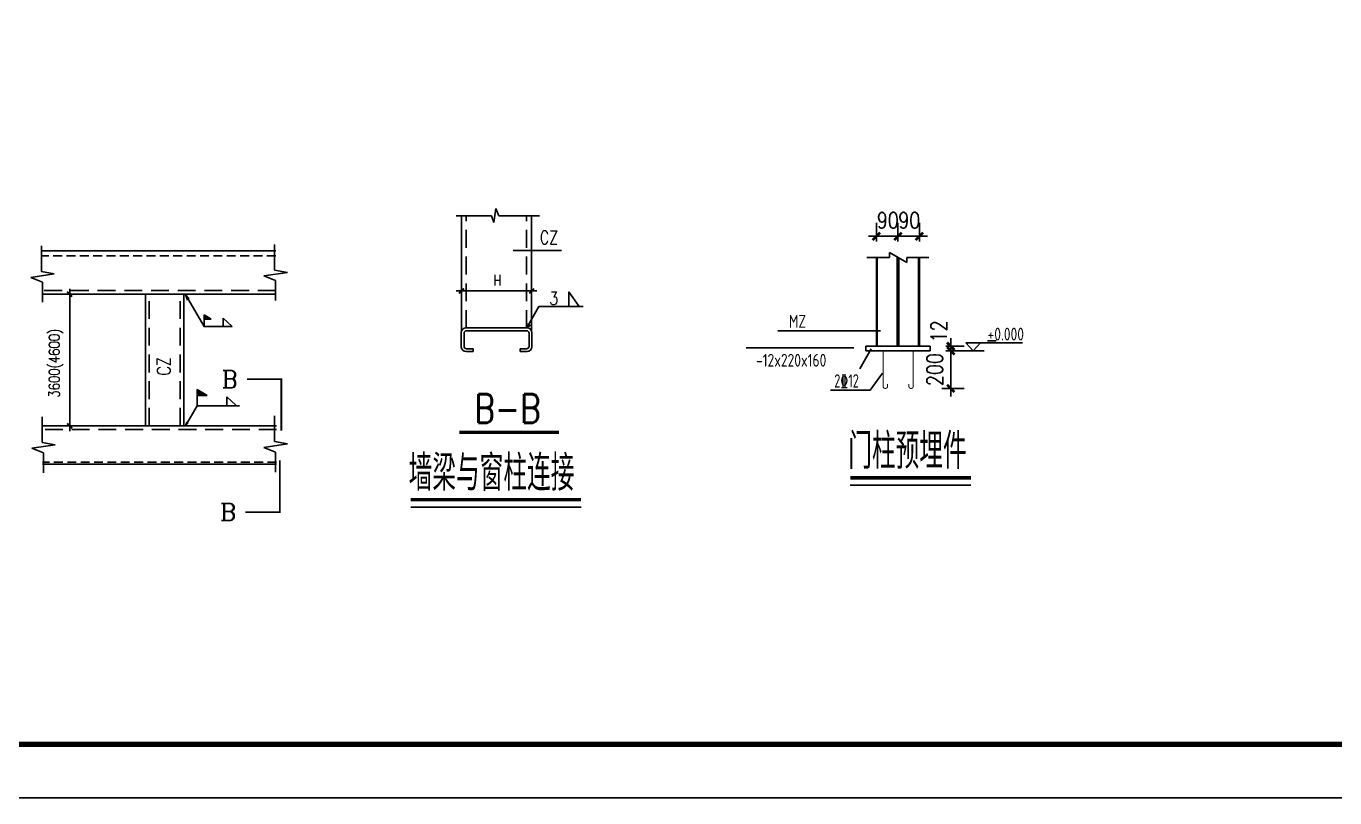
# Model space of a CAD drawing. Extents: x 19118 to 566552, y -1188739 to 92943.
# Drawn here: x 100809 to 137558, y -889388 to -867730 of the extents above; entities that cross this region are included whole.
import ezdxf
from ezdxf.enums import TextEntityAlignment as Align

# ---------------------------------------------------------------- set-up
doc = ezdxf.new("R2010")
doc.units = 0
doc.header["$LTSCALE"] = 1000
doc.header["$MEASUREMENT"] = 0
for name, pattern in [('ACAD_ISO03W100', [30, 12, -18]), ('DASHED', [0.75, 0.5, -0.25]), ('DASHED2', [0.375, 0.25, -0.125])]:
    doc.linetypes.add(name, pattern=pattern)
doc.layers.get('0').update_dxf_attribs({"linetype": 'CONTINUOUS'})
doc.layers.get('Defpoints').update_dxf_attribs({"linetype": 'CONTINUOUS'})
for name, color, linetype in [('5图框', 7, 'CONTINUOUS'), ('AXIS', 3, 'CONTINUOUS'), ('D', 4, 'CONTINUOUS'), ('DIM', 3, 'CONTINUOUS'), ('J', 7, 'DASHED2'), ('JI', 7, 'DASHED'), ('LI', 2, 'CONTINUOUS'), ('PUB_DIM', 3, 'CONTINUOUS'), ('PUB_TEXT', 7, 'CONTINUOUS'), ('PUB_TITLE', 4, 'CONTINUOUS'), ('一般文字', 6, 'CONTINUOUS'), ('卫浴', 7, 'CONTINUOUS'), ('图文说明基线', 251, 'CONTINUOUS')]:
    doc.layers.add(name, color=color, linetype=linetype)
doc.layers.add('梁集中标注', color=2, linetype='CONTINUOUS', lineweight=15)
doc.layers.add('系杆支撑', color=2, linetype='CONTINUOUS', lineweight=25)
doc.styles.add('_SIMPLEX', font='SIMPLEX.shx', dxfattribs={"width": 0.8})
doc.styles.add('_TXT', font='SIMPLEX.shx', dxfattribs={"width": 0.6})
doc.styles.add('COMP', font='complex', dxfattribs={"bigfont": 'hztxt'})
doc.styles.add('DIM_FONT', font='SIMPLEX.shx', dxfattribs={"width": 0.8})
doc.styles.add('HZTXT', font='tssdeng.shx', dxfattribs={"bigfont": 'tssdchn.shx'})
doc.styles.add('TSSD_Rein', font='atssdeng.shx', dxfattribs={"width": 0.7, "bigfont": 'atssdchn.shx'})
doc.dimstyles.new('DIMN$0', dxfattribs={"dimtxt": 300, "dimasz": 1, "dimexe": 250, "dimexo": 300, "dimgap": 150, "dimtad": 1, "dimdec": 0, "dimdsep": 46, "dimtxsty": 'DIM_FONT', "dimblk": '_DIMX', "dimcen": 2.5, "dimclrt": 7, "dimadec": 0, "dimazin": 0, "dimtfac": 1, "dimtdec": 0, "dimtix": 1, "dimtmove": 2, "dimatfit": 3, "dimldrblk": '_DIMX', "dimfxl": 1, "dimtolj": 1, "dimtzin": 0, "dimarcsym": 0})

# ---------------------------------------------------------------- blocks, each defined once
blk = doc.blocks.new('_DIMX')
blk.add_line((-150, 0), (150, 0))
at = {"const_width": 50}
blk.add_lwpolyline([(-70, -70), (70, 70)], dxfattribs=at)
blk = doc.blocks.new('_SECTION')
at = {"const_width": 0.1}
blk.add_lwpolyline([(2, 0), (0, 0), (0, 3)], dxfattribs=at)
at = {"style": 'COMP'}
blk.add_attdef('A', text='', height=1, dxfattribs=at).set_placement((3, 0), align=Align.MIDDLE)
blk = doc.blocks.new('XHFY')
for p, q in [((0, 2.53), (0, 4.03)), ((0, 4.03), (2.5, 2.53)), ((0, 1.03), (0, 2.53)), ((0, 2.53), (2.5, 2.53)), ((0, 1.03), (0, 0))]:
    blk.add_line(p, q)
for points in [[(2.5, 2.53), (0, 2.53), (0, 4.03), (2.5, 2.53)], [(0, 4.03), (2.5, 2.53), (0, 4.03), (2.5, 2.53)], [(2.5, 2.53), (0, 2.53), (0, 4.03), (0, 2.53)]]:
    blk.add_solid(points)
blk = doc.blocks.new('*D819')
at = {"layer": 'AXIS', "color": 3, "lineweight": -2}
for p, q in [((126639, -876715), (127148, -876715)), ((126639, -876841), (127148, -876841)), ((126773, -876714), (126773, -876712)), ((126773, -876715), (126773, -876841)), ((126773, -876843), (126773, -876844))]:
    blk.add_line(p, q, dxfattribs=at)
at = {"layer": 'Defpoints', "color": 0}
for p in [(126189, -876715), (126189, -876841), (126773, -876841)]:
    blk.add_point(p, dxfattribs=at)
at = {"layer": 'AXIS', "color": 3, "lineweight": -2, "xscale": 1.5, "yscale": 1.5, "zscale": 1.5}
for p, rotation in [((126773, -876715), 270), ((126773, -876841), 90)]:
    blk.add_blockref('_DIMX', p, dxfattribs=dict(at, rotation=rotation))
at = {"layer": 'AXIS', "color": 7, "insert": (126438, -876298), "char_height": 450, "attachment_point": 5, "rotation": 90, "style": 'DIM_FONT'}
blk.add_mtext('\\A1;12', dxfattribs=at)
blk = doc.blocks.new('*D820')
at = {"layer": 'AXIS', "color": 3, "lineweight": -2}
for p, q in [((126639, -876841), (127148, -876841)), ((126773, -876840), (126773, -876838)), ((126773, -876841), (126773, -877897)), ((126523, -877897), (127148, -877897)), ((126773, -877898), (126773, -877900))]:
    blk.add_line(p, q, dxfattribs=at)
at = {"layer": 'Defpoints', "color": 0}
for p in [(126189, -876841), (126073, -877897), (126773, -877897)]:
    blk.add_point(p, dxfattribs=at)
at = {"layer": 'AXIS', "color": 3, "lineweight": -2, "xscale": 1.5, "yscale": 1.5, "zscale": 1.5}
for p, rotation in [((126773, -876841), 270), ((126773, -877897), 90)]:
    blk.add_blockref('_DIMX', p, dxfattribs=dict(at, rotation=rotation))
at = {"layer": 'AXIS', "color": 7, "insert": (126323, -877369), "char_height": 450, "attachment_point": 5, "rotation": 90, "style": 'DIM_FONT'}
blk.add_mtext('\\A1;200', dxfattribs=at)

msp = doc.modelspace()

# ---------------------------------------------------------------- linework, layer by layer
for p, q in [((113033.43, -876292.38), (113033.43, -873056.3)), ((115003.72, -876292.32), (115003.72, -873056.3)), ((101245.51, -874031.49, -906), (103156.04, -874031.49, -906)), ((103156.16, -874031.49, -906), (107816.37, -874031.49, -906)), ((107816.37, -875253.46, -906), (101245.51, -875253.46, -906)), ((104162.66, -878946.55, -906), (104162.66, -875253.46, -906)), ((105240.86, -878946.55, -906), (105240.86, -875253.46, -906)), ((113027.73, -876330.89), (113027.73, -876729.58)), ((113107.47, -876344.18), (113107.47, -876716.29)), ((114876.54, -876197.99), (113166.28, -876197.99)), ((113173.92, -876277.73), (114863.25, -876277.73)), ((114929.7, -876344.18), (114929.7, -876716.29)), ((115009.44, -876330.89), (115009.44, -876729.58)), ((113173.92, -876782.74), (113359.97, -876782.74)), ((113359.97, -876782.74), (113359.97, -876862.48)), ((114677.19, -876782.74), (114863.25, -876782.74)), ((114677.19, -876782.74), (114677.19, -876862.48)), ((113160.63, -876862.48), (113359.97, -876862.48)), ((114677.19, -876862.48), (114876.54, -876862.48)), ((107840.01, -878946.55, -906), (101269.16, -878946.55, -906)), ((107840.01, -880024.76, -906), (101269.16, -880024.76, -906))]:
    msp.add_line(p, q)
at = {"const_width": 99.53}
msp.add_lwpolyline([(112976.95, -879131.04), (115775.93, -879131.04)], dxfattribs=at)
for centre, radius, start, end in [((103156.04, -874031.61, -906), 0.115, 0, 90), ((103271.28, -874031.61, -906), 0.115, 90, 180), ((113160.63, -876330.89), 132.9, 90, 180), ((113173.92, -876344.18), 66.45, 90, 180), ((114863.25, -876344.18), 66.45, 0, 90), ((114876.54, -876330.89), 132.9, 0, 90), ((113160.63, -876729.58), 132.9, 180, 270), ((113173.92, -876716.29), 66.45, 180, 270), ((114863.25, -876716.29), 66.45, 270, 0), ((114876.54, -876729.58), 132.9, 270, 0)]:
    msp.add_arc(centre, radius, start, end)
at = {"layer": 'AXIS', "color": 3}
for p, q in [((124686.13, -873775.82, 0), (124686.13, -873252.72, 0)), ((125289.32, -873775.82, 0), (125289.32, -873252.72, 0)), ((125289.32, -873775.82, 0), (125289.32, -873252.72, 0)), ((125892.51, -873775.82, 0), (125892.51, -873252.72, 0)), ((124684.63, -873627.72, 0), (124683.13, -873627.72, 0)), ((124686.13, -873627.72, 0), (125289.32, -873627.72, 0)), ((125287.82, -873627.72, 0), (125286.32, -873627.72, 0)), ((125892.51, -873627.72, 0), (125289.32, -873627.72, 0)), ((125290.82, -873627.72, 0), (125292.32, -873627.72, 0)), ((125894.01, -873627.72, 0), (125895.51, -873627.72, 0))]:
    msp.add_line(p, q, dxfattribs=at)
at = {"layer": 'D'}
for p, q in [((112880.66, -873056.3), (113872.01, -873056.3)), ((113872.01, -873056.3), (113941.74, -873241.58)), ((113941.74, -873241.58), (113997.53, -872847.25)), ((113997.53, -872847.25), (114081.21, -873056.3)), ((114081.21, -873056.3), (115224.2, -873056.3)), ((101236.9, -874618.8, -906), (101236.9, -873896.75, -906)), ((107781.61, -874576.86, -906), (107781.61, -873854.82, -906)), ((114483.01, -874026.6), (115843.84, -874026.6)), ((108142.88, -874642.5, -906), (107781.61, -874576.86, -906)), ((100941.31, -874782.9, -906), (101598.16, -874684.44, -906)), ((101269.74, -874914.18, -906), (100941.31, -874782.9, -906)), ((101269.74, -875472.13, -906), (101269.74, -874914.18, -906)), ((107486.03, -874740.96, -906), (108142.88, -874642.5, -906)), ((107814.45, -874872.25, -906), (107486.03, -874740.96, -906)), ((107814.45, -875430.19, -906), (107814.45, -874872.25, -906)), ((105285.21, -875263.24, -906), (105802.89, -876159.88, -906)), ((105285.21, -875263.24, -906), (105388.75, -875377.9, -906)), ((105285.21, -875263.24, -906), (105341.51, -875418.37, -906)), ((107781.61, -879391.22, -906), (107781.61, -878669.18, -906)), ((101258.81, -879412.84, -906), (101258.81, -878690.79, -906)), ((101620.08, -879478.48, -906), (101258.81, -879412.84, -906)), ((108142.88, -879456.86, -906), (107781.61, -879391.22, -906)), ((100963.23, -879576.94, -906), (101620.08, -879478.48, -906)), ((101291.66, -879708.22, -906), (100963.23, -879576.94, -906)), ((101291.66, -880266.17, -906), (101291.66, -879708.22, -906)), ((107486.03, -879555.32, -906), (108142.88, -879456.86, -906)), ((107814.45, -879686.61, -906), (107486.03, -879555.32, -906)), ((107814.45, -880244.55, -906), (107814.45, -879686.61, -906))]:
    msp.add_line(p, q, dxfattribs=at)
at = {"layer": 'DIM'}
for p, q in [((114879.62, -876175.41), (115206.15, -875599.94)), ((115206.15, -875599.94), (116453.71, -875599.94)), ((114879.62, -876175.41), (114869.55, -876065.98)), ((105803.01, -876159.95, -906), (106593.54, -876159.95, -906)), ((114879.62, -876175.41), (114974.94, -876122.14)), ((105284.74, -878946.55, -906), (105608.2, -878386.3, -906)), ((105608.2, -878386.3, -906), (106803.2, -878386.3, -906)), ((105284.74, -878946.55, -906), (105321.58, -878840.02, -906)), ((105284.74, -878946.55, -906), (105358.81, -878864.33, -906))]:
    msp.add_line(p, q, dxfattribs=at)
msp.add_arc((105803.01, -876159.81, -906), 0.144, 210, 270, dxfattribs=at)
at = {"layer": 'J'}
for p, q in [((107816.37, -874175.25, -906), (101245.51, -874175.25, -906)), ((107840.01, -879968.69, -906), (101269.16, -879968.69, -906))]:
    msp.add_line(p, q, dxfattribs=at)
at = {"layer": 'JI'}
for p, q in [((113166.28, -876197.99), (113166.28, -873056.3)), ((114863.55, -876197.99), (114863.55, -873056.3)), ((107816.37, -875145.64, -906), (101245.51, -875145.64, -906)), ((104264.85, -878946.55, -906), (104264.85, -875253.46, -906)), ((105133.04, -878946.55, -906), (105133.04, -875253.46, -906)), ((107840.01, -879054.37, -906), (101269.16, -879054.37, -906))]:
    msp.add_line(p, q, dxfattribs=at)
at = {"layer": 'LI'}
for p, q in [((116050.39, -875599.94), (116050.39, -875189.86)), ((116050.39, -875189.86), (116335.37, -875599.94)), ((106342.42, -875929.78, -906), (106342.42, -876159.95, -906)), ((106342.42, -875929.78, -906), (106593.54, -876159.95, -906)), ((106443.92, -878137.34, -906), (106443.92, -878367.51, -906)), ((106443.92, -878137.34, -906), (106694.71, -878367.21, -906))]:
    msp.add_line(p, q, dxfattribs=at)
at = {"layer": 'PUB_DIM'}
for p, q in [((101598.16, -874684.44, -906), (101236.9, -874618.8, -906)), ((113033.43, -875512.51), (113033.43, -874912.46)), ((115003.72, -875512.51), (115003.72, -874912.46)), ((102245.67, -875253.46, -906), (101780.44, -875253.46, -906)), ((113034.43, -875162.46), (115002.72, -875162.46)), ((102245.67, -878946.55, -906), (101780.44, -878946.55, -906))]:
    msp.add_line(p, q, dxfattribs=at)
at = {"layer": 'PUB_DIM', "color": 1}
msp.add_line((102030.44, -878945.55, -906), (102030.44, -875254.46, -906), dxfattribs=at)
at = {"layer": 'PUB_DIM', "color": 6, "linetype": 'Continuous'}
msp.add_line((127808.51, -876561.39, 0), (128048.85, -876561.39, 0), dxfattribs=at)
at = {"layer": 'PUB_TITLE'}
msp.add_lwpolyline([(77811.65, -889388.06), (235461.65, -889388.06), (235461.65, -800288.06), (77811.65, -800288.06)], close=True, dxfattribs=at)
at = {"layer": 'PUB_TITLE', "const_width": 150}
msp.add_lwpolyline([(81561.65, -887888.06), (233961.65, -887888.06), (233961.65, -801788.06), (81561.65, -801788.06)], close=True, dxfattribs=at)
at = {"layer": '一般文字', "color": 3}
for p, q in [((124795.61, -876282.04, 0), (121919.79, -876282.04, 0)), ((124054.94, -876760.87, 0), (121029.96, -876760.87, 0)), ((124222.05, -877345.24, 0), (124540.5, -876784.83, 0)), ((128787.26, -876621.56, 0), (127200.44, -876621.56, 0)), ((127200.44, -876621.56, 0), (127404.73, -876841.13, 0)), ((127609.03, -876621.56, 0), (127404.73, -876841.13, 0)), ((124505.51, -877948.36, 0), (124858.53, -877465.26, 0)), ((124505.51, -877948.36, 0), (123393.72, -877948.36, 0))]:
    msp.add_line(p, q, dxfattribs=at)
at = {"layer": '卫浴'}
msp.add_line((126723.09, -876841.13, 0), (127707.15, -876841.13, 0), dxfattribs=at)
at = {"layer": '图文说明基线', "const_width": 101.65}
for points in [[(123952.89, -880404.49), (127337.25, -880404.49)], [(111606.99, -881019.47), (116390.18, -881019.47)]]:
    msp.add_lwpolyline(points, dxfattribs=at)
at = {"layer": '图文说明基线'}
for points in [[(123952.89, -880614.27), (127337.25, -880614.27)], [(111606.99, -881229.25), (116390.18, -881229.25)]]:
    msp.add_lwpolyline(points, dxfattribs=at)
at = {"layer": '系杆支撑', "color": 3}
for p, q in [((124417.16, -874225.82, 0), (125055.42, -874225.82, 0)), ((125055.42, -874225.82, 0), (125055.42, -874086.3, 0)), ((125055.42, -874086.3, 0), (125537.87, -874365.33, 0)), ((125537.87, -874365.33, 0), (125537.87, -874225.82, 0)), ((125537.87, -874225.82, 0), (126153.96, -874225.82, 0))]:
    msp.add_line(p, q, dxfattribs=at)
at = {"layer": '系杆支撑'}
for p, q in [((124686.13, -876715, 0), (124686.13, -874225.82, 0)), ((125289.32, -876715, 0), (125289.32, -874221.58, 0)), ((125892.51, -876715, 0), (125892.51, -874225.82, 0)), ((124389.63, -876715, 0), (124389.63, -876841.13, 0)), ((126191.34, -876715, 0), (124389.63, -876715, 0)), ((126191.34, -876841.13, 0), (124389.63, -876841.13, 0)), ((125846.03, -876715, 0), (125925.87, -876715, 0)), ((126191.34, -876715, 0), (126191.34, -876841.13, 0))]:
    msp.add_line(p, q, dxfattribs=at)
at = {"layer": '系杆支撑', "color": 251, "linetype": 'ACAD_ISO03W100'}
for p, q in [((124707.13, -876715, 0), (124707.13, -874225.82, 0)), ((125268.32, -876715, 0), (125268.32, -874209.43, 0)), ((125310.32, -876715, 0), (125310.32, -874233.72, 0)), ((125871.51, -876715, 0), (125871.51, -874225.82, 0))]:
    msp.add_line(p, q, dxfattribs=at)
at = {"layer": '系杆支撑', "color": 0, "const_width": 27.2, "elevation": 0}
msp.add_lwpolyline([(125598.14, -877774.74), (125598.14, -877839.8, 0.41421356), (125655.06, -877896.72), (125663.19, -877896.72, 0.41421356), (125720.11, -877839.8), (125720.11, -876854.2), (124874.23, -876854.2), (124874.23, -877839.8, 0.41421356), (124931.15, -877896.72), (124939.28, -877896.72, 0.41421356), (124996.2, -877839.8), (124996.2, -877774.74)], format="xyb", dxfattribs=at)

# ---------------------------------------------------------------- block references
for p, xscale, yscale, zscale in [((105803.01, -876159.81, -906), 80.50591443327721, 80.50591443351004, 80.50591443350089), ((105608.2, -878386.3, -906), 115.0084491908783, 115.0084491907619, 115.0084491907155)]:
    msp.add_blockref('XHFY', p, dxfattribs=dict(xscale=xscale, yscale=yscale, zscale=zscale))
at = {"layer": 'AXIS', "color": 3, "xscale": 1.5, "yscale": 1.5, "zscale": 1.5}
for p in [(124686.13, -873627.72, 0), (125289.32, -873627.72, 0)]:
    msp.add_blockref('_DIMX', p, dxfattribs=at)
at = {"layer": 'AXIS', "color": 3, "xscale": 1.5, "yscale": 1.5, "zscale": 1.5, "rotation": 180}
for p in [(125289.32, -873627.72, 0), (125892.51, -873627.72, 0)]:
    msp.add_blockref('_DIMX', p, dxfattribs=at)
at = {"layer": 'PUB_DIM'}
for p, rotation in [((102030.44, -875253.46, -906), 90), ((113033.43, -875162.46), 180), ((102030.44, -878946.55, -906), 270)]:
    msp.add_blockref('_DIMX', p, dxfattribs=dict(at, rotation=rotation))
msp.add_blockref('_DIMX', (115003.72, -875162.46), dxfattribs=at)
ref = msp.add_blockref('_SECTION', (107973.75, -877639.36, -906), dxfattribs=dict(at, xscale=482.5536768001039, yscale=482.5536767999874, zscale=482.5536768000002, rotation=180))
ref.add_attrib('A', 'B', dxfattribs={"layer": '0', "height": 482.55, "style": 'COMP'}).set_placement((106526.09, -877639.36, -906), align=Align.MIDDLE)
ref = msp.add_blockref('_SECTION', (107929.47, -881366.7, -906), dxfattribs=dict(at, xscale=-482.5536768001039, yscale=482.5536767999874, zscale=482.5536768000002))
ref.add_attrib('A', 'B', dxfattribs={"layer": '0', "height": 482.55, "style": 'COMP'}).set_placement((106481.8, -881366.7, -906), align=Align.MIDDLE)

# ---------------------------------------------------------------- texts
at = {"style": '_SIMPLEX', "width": 0.8}
for s, height, p in [('CZ', 368.617, (115233.21, -873843.93)), ('3', 368.62, (115498.41, -875550.77))]:
    msp.add_text(s, height=height, dxfattribs=at).set_placement(p)
msp.add_text('CZ', height=368.617, rotation=90, dxfattribs=at).set_placement((104858.51, -877538.22, -906))
at = {"layer": '5图框', "style": 'HZTXT', "width": 0.7}
for s, p in [('门柱预埋件', (123894.77, -880154.4)), ('墙梁与窗柱连接', (111548.87, -880769.37))]:
    msp.add_text(s, height=1000.05, dxfattribs=at).set_placement(p)
at = {"layer": 'AXIS', "color": 7, "style": 'DIM_FONT', "width": 0.8}
for p in [(124696.29, -873402.72, 0), (125299.48, -873402.72, 0)]:
    msp.add_text('90', height=450, dxfattribs=at).set_placement(p)
at = {"layer": 'PUB_DIM', "color": 7, "style": 'DIM_FONT', "width": 0.8}
msp.add_text('H', height=300, dxfattribs=at).set_placement((113926.11, -875012.46))
at = {"layer": 'PUB_DIM', "color": 6, "linetype": 'Continuous', "style": 'HZTXT', "width": 0.8}
for s, p in [('MZ', (122227.55, -876194.57, 0)), ('+0.000', (127807.93, -876552.26, 0)), ('-12x220x160', (121304.56, -877286.68, 0))]:
    msp.add_text(s, height=360.018, dxfattribs=at).set_placement(p)
at = {"layer": 'PUB_DIM', "color": 1, "style": 'DIM_FONT', "width": 0.8}
msp.add_text('3600(4600)', height=300, rotation=90, dxfattribs=at).set_placement((101747.51, -878155.65, -906))
at = {"layer": 'PUB_TEXT', "style": '_TXT', "width": 0.8}
msp.add_text('B-B', height=796.262, dxfattribs=at).set_placement((113398.22, -878858.62))
at = {"layer": '梁集中标注', "style": 'TSSD_Rein', "width": 0.7}
msp.add_text('2%%13212', height=375, dxfattribs=at).set_placement((123500.15, -877872.81, -906))

# ---------------------------------------------------------------- dimensions: what is measured, and where the dimension line sits
at = {"layer": 'AXIS'}
dim = msp.add_linear_dim(base=(126772.87, -876841.13, 0), p1=(126189.01, -876715, 0), p2=(126189.01, -876841.13, 0), angle=90, text='12', dimstyle='DIMN$0', override={"dimscale": 1.5, "dimzin": 0, "dimblk1": '_DIMX', "dimblk2": '_DIMX', "dimsah": 1, "dimcen": 0.09, "dimclrd": 3, "dimclre": 3}, dxfattribs=at)
dim.commit()
dim.dimension.update_dxf_attribs({"geometry": '*D819', "text_midpoint": (126437.6, -876298.35, 0), "dimtype": 160})
dim = msp.add_linear_dim(base=(126772.87, -877896.72, 0), p1=(126189.01, -876841.13, 0), p2=(126073.25, -877896.72, 0), angle=90, text='200', dimstyle='DIMN$0', override={"dimscale": 1.5, "dimzin": 0, "dimblk1": '_DIMX', "dimblk2": '_DIMX', "dimsah": 1, "dimcen": 0.09, "dimclrd": 3, "dimclre": 3}, dxfattribs=at)
dim.commit()
dim.dimension.update_dxf_attribs({"geometry": '*D820', "text_midpoint": (126322.87, -877368.92, 0)})

doc.saveas('drawing.dxf')
